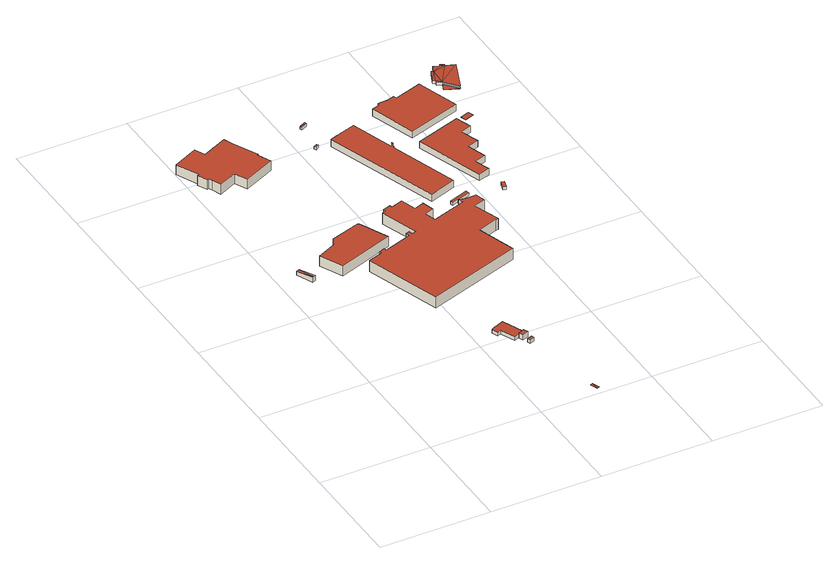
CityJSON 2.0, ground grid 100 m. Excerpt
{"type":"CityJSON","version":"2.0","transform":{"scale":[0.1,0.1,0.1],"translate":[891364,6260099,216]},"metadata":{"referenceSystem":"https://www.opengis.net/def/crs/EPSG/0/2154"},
"CityObjects":{
"building1":{"type":"Building","attributes":{"class":"Building"},"children":["building1-1"]},
"building1-1":{"type":"BuildingPart","parents":["building1"],"geometry":[{"type":"MultiSurface","lod":"2.2","boundaries":[[[0,1,2]],[[3,0,2]],[[4,5,6,7]],[[2,1,6,7]],[[1,8,5,6]],[[8,9,4,5]],[[9,2,7,4]]],"semantics":{"surfaces":[{"type":"RoofSurface","rf_azimuth":190.57,"rf_slope":0.351},{"type":"GroundSurface"},{"type":"WallSurface","on_footprint_edge":true}],"values":[0,0,1,2,2,2,2]}}]},
"building2":{"type":"Building","attributes":{"class":"Building"},"children":["building2-1"]},
"building2-1":{"type":"BuildingPart","parents":["building2"],"geometry":[{"type":"Solid","lod":"2.2","boundaries":[[[[10,11,12,13,14,15,16]],[[17,18,19,20,21,22,23]],[[23,22,15,16]],[[22,21,14,15]],[[21,20,13,14]],[[20,19,12,13]],[[19,18,11,12]],[[18,17,10,11]],[[17,23,16,10]]]],"semantics":{"surfaces":[{"type":"GroundSurface"},{"type":"RoofSurface"},{"type":"WallSurface","on_footprint_edge":true}],"values":[[0,1,2,2,2,2,2,2,2]]}}]},
"building3":{"type":"Building","attributes":{"class":"Building"},"children":["building3-1"]},
"building3-1":{"type":"BuildingPart","parents":["building3"],"geometry":[{"type":"Solid","lod":"2.2","boundaries":[[[[24,25,26]],[[27,24,26]],[[28,29,25,26]],[[24,29,25]],[[24,27,28,29]],[[27,26,28]]]],"semantics":{"surfaces":[{"type":"RoofSurface","rf_azimuth":204.28,"rf_slope":5.43},{"type":"GroundSurface"},{"type":"WallSurface","on_footprint_edge":true}],"values":[[0,0,1,2,2,2]]}}]},
"building4":{"type":"Building","attributes":{"class":"Building"},"children":["building4-1"]},
"building4-1":{"type":"BuildingPart","parents":["building4"],"geometry":[{"type":"Solid","lod":"2.2","boundaries":[[[[30,31,32,33,34,35,36,37,38,39,40,41,42,43,44,45]],[[46,47,48,49,50,51,52,53,54,55,56,57,58,59,60,61]],[[61,60,44,45]],[[60,59,43,44]],[[59,58,42,43]],[[58,57,41,42]],[[57,56,40,41]],[[56,55,39,40]],[[55,54,38,39]],[[54,53,37,38]],[[53,52,36,37]],[[52,51,35,36]],[[51,50,34,35]],[[50,49,33,34]],[[49,48,32,33]],[[48,47,31,32]],[[47,46,30,31]],[[46,61,45,30]]]],"semantics":{"surfaces":[{"type":"GroundSurface"},{"type":"RoofSurface"},{"type":"WallSurface","on_footprint_edge":true}],"values":[[0,1,2,2,2,2,2,2,2,2,2,2,2,2,2,2,2,2]]}}]},
"building5":{"type":"Building","attributes":{"class":"Building"},"children":["building5-1"]},
"building5-1":{"type":"BuildingPart","parents":["building5"],"geometry":[{"type":"Solid","lod":"2.2","boundaries":[[[[62,63,64,65,66,67,68]],[[69,70,71,72,73,74,75]],[[75,74,67,68]],[[74,73,66,67]],[[73,72,65,66]],[[72,71,64,65]],[[71,70,63,64]],[[70,69,62,63]],[[69,75,68,62]]]],"semantics":{"surfaces":[{"type":"GroundSurface"},{"type":"RoofSurface"},{"type":"WallSurface","on_footprint_edge":true}],"values":[[0,1,2,2,2,2,2,2,2]]}}]},
"building6":{"type":"Building","attributes":{"class":"Building"},"children":["building6-1"]},
"building6-1":{"type":"BuildingPart","parents":["building6"],"geometry":[{"type":"Solid","lod":"2.2","boundaries":[[[[76,77,78,79]],[[80,81,82,83]],[[83,82,78,79]],[[82,81,77,78]],[[81,80,76,77]],[[80,83,79,76]]]],"semantics":{"surfaces":[{"type":"GroundSurface"},{"type":"RoofSurface"},{"type":"WallSurface","on_footprint_edge":true}],"values":[[0,1,2,2,2,2]]}}]},
"building7":{"type":"Building","attributes":{"class":"Building"},"children":["building7-1"]},
"building7-1":{"type":"BuildingPart","parents":["building7"],"geometry":[{"type":"Solid","lod":"2.2","boundaries":[[[[84,85,86,87]],[[88,89,90,91]],[[91,90,86,87]],[[90,89,85,86]],[[89,88,84,85]],[[88,91,87,84]]]],"semantics":{"surfaces":[{"type":"GroundSurface"},{"type":"RoofSurface"},{"type":"WallSurface","on_footprint_edge":true}],"values":[[0,1,2,2,2,2]]}}]},
"building8":{"type":"Building","attributes":{"class":"Building"},"children":["building8-1"]},
"building8-1":{"type":"BuildingPart","parents":["building8"],"geometry":[{"type":"Solid","lod":"2.2","boundaries":[[[[92,93,94,95,96,97,98,99,100,101,102,103,104,105,106,107,108,109,110,111,112,113,114,115,116,117,118,119,120,121,122,123,124,125]],[[126,127,128,129,130,131,132,133,134,135,136,137,138,139,140,141,142,143,144,145,146,147,148,149,150,151,152,153,154,155,156,157,158,159]],[[159,158,124,125]],[[158,157,123,124]],[[157,156,122,123]],[[156,155,121,122]],[[155,154,120,121]],[[154,153,119,120]],[[153,152,118,119]],[[152,151,117,118]],[[151,150,116,117]],[[150,149,115,116]],[[149,148,114,115]],[[148,147,113,114]],[[147,146,112,113]],[[146,145,111,112]],[[145,144,110,111]],[[144,143,109,110]],[[143,142,108,109]],[[142,141,107,108]],[[141,140,106,107]],[[140,139,105,106]],[[139,138,104,105]],[[138,137,103,104]],[[137,136,102,103]],[[136,135,101,102]],[[135,134,100,101]],[[134,133,99,100]],[[133,132,98,99]],[[132,131,97,98]],[[131,130,96,97]],[[130,129,95,96]],[[129,128,94,95]],[[128,127,93,94]],[[127,126,92,93]],[[126,159,125,92]]]],"semantics":{"surfaces":[{"type":"GroundSurface"},{"type":"RoofSurface"},{"type":"WallSurface","on_footprint_edge":true}],"values":[[0,1,2,2,2,2,2,2,2,2,2,2,2,2,2,2,2,2,2,2,2,2,2,2,2,2,2,2,2,2,2,2,2,2,2,2]]}}]},
"building9":{"type":"Building","attributes":{"class":"Building"},"children":["building9-1"]},
"building9-1":{"type":"BuildingPart","parents":["building9"],"geometry":[{"type":"Solid","lod":"2.2","boundaries":[[[[160,161,162]],[[163,162,161]],[[164,165,166,167]],[[163,161,166,167]],[[161,160,165,166]],[[160,162,164,165]],[[162,163,167,164]]]],"semantics":{"surfaces":[{"type":"RoofSurface","rf_azimuth":46.26,"rf_slope":1.31},{"type":"GroundSurface"},{"type":"WallSurface","on_footprint_edge":true}],"values":[[0,0,1,2,2,2,2]]}}]},
"building10":{"type":"Building","attributes":{"class":"Building"},"children":["building10-1"]},
"building10-1":{"type":"BuildingPart","parents":["building10"],"geometry":[{"type":"Solid","lod":"2.2","boundaries":[[[[168,169,170]],[[171,168,170]],[[172,173,174,175]],[[170,169,174,175]],[[169,168,173,174]],[[168,171,172,173]],[[171,170,175,172]]]],"semantics":{"surfaces":[{"type":"RoofSurface","rf_azimuth":206.39,"rf_slope":2.29},{"type":"GroundSurface"},{"type":"WallSurface","on_footprint_edge":true}],"values":[[0,0,1,2,2,2,2]]}}]},
"building11":{"type":"Building","attributes":{"class":"Building"},"children":["building11-1"]},
"building11-1":{"type":"BuildingPart","parents":["building11"],"geometry":[{"type":"Solid","lod":"2.2","boundaries":[[[[176,177,178,179,180,181,182,183,184,185,186,187,188]],[[189,190,191,192,193,194,195,196,197,198,199,200,201]],[[201,200,187,188]],[[200,199,186,187]],[[199,198,185,186]],[[198,197,184,185]],[[197,196,183,184]],[[196,195,182,183]],[[195,194,181,182]],[[194,193,180,181]],[[193,192,179,180]],[[192,191,178,179]],[[191,190,177,178]],[[190,189,176,177]],[[189,201,188,176]]]],"semantics":{"surfaces":[{"type":"GroundSurface"},{"type":"RoofSurface"},{"type":"WallSurface","on_footprint_edge":true}],"values":[[0,1,2,2,2,2,2,2,2,2,2,2,2,2,2]]}}]},
"building12":{"type":"Building","attributes":{"class":"Building"},"children":["building12-1"]},
"building12-1":{"type":"BuildingPart","parents":["building12"],"geometry":[{"type":"Solid","lod":"2.2","boundaries":[[[[202,203,204,205,206,207]],[[208,209,210,211,212,213]],[[213,212,206,207]],[[212,211,205,206]],[[211,210,204,205]],[[210,209,203,204]],[[209,208,202,203]],[[208,213,207,202]]]],"semantics":{"surfaces":[{"type":"GroundSurface"},{"type":"RoofSurface"},{"type":"WallSurface","on_footprint_edge":true}],"values":[[0,1,2,2,2,2,2,2]]}}]},
"building13":{"type":"Building","attributes":{"class":"Building"},"children":["building13-1"]},
"building13-1":{"type":"BuildingPart","parents":["building13"],"geometry":[{"type":"Solid","lod":"2.2","boundaries":[[[[214,215,216,217]],[[218,219,220,221]],[[221,220,216,217]],[[220,219,215,216]],[[219,218,214,215]],[[218,221,217,214]]]],"semantics":{"surfaces":[{"type":"GroundSurface"},{"type":"RoofSurface"},{"type":"WallSurface","on_footprint_edge":true}],"values":[[0,1,2,2,2,2]]}}]},
"building14":{"type":"Building","attributes":{"class":"Building"},"children":["building14-1"]},
"building14-1":{"type":"BuildingPart","parents":["building14"],"geometry":[{"type":"Solid","lod":"2.2","boundaries":[[[[222,223,224,225,226,227,228,229,230,231]],[[232,233,234,235,236,237,238,239,240,241]],[[241,240,230,231]],[[240,239,229,230]],[[239,238,228,229]],[[238,237,227,228]],[[237,236,226,227]],[[236,235,225,226]],[[235,234,224,225]],[[234,233,223,224]],[[233,232,222,223]],[[232,241,231,222]]]],"semantics":{"surfaces":[{"type":"GroundSurface"},{"type":"RoofSurface"},{"type":"WallSurface","on_footprint_edge":true}],"values":[[0,1,2,2,2,2,2,2,2,2,2,2]]}}]},
"building15":{"type":"Building","attributes":{"class":"Building"},"children":["building15-1"]},
"building15-1":{"type":"BuildingPart","parents":["building15"],"geometry":[{"type":"Solid","lod":"2.2","boundaries":[[[[242,243,244,245,246,247,248,249,250]],[[251,252,253,254,255,256,257,258,259]],[[259,258,249,250]],[[258,257,248,249]],[[257,256,247,248]],[[256,255,246,247]],[[255,254,245,246]],[[254,253,244,245]],[[253,252,243,244]],[[252,251,242,243]],[[251,259,250,242]]]],"semantics":{"surfaces":[{"type":"GroundSurface"},{"type":"RoofSurface"},{"type":"WallSurface","on_footprint_edge":true}],"values":[[0,1,2,2,2,2,2,2,2,2,2]]}}]},
"building16":{"type":"Building","attributes":{"class":"Building"},"children":["building16-1"]},
"building16-1":{"type":"BuildingPart","parents":["building16"],"geometry":[{"type":"Solid","lod":"2.2","boundaries":[[[[260,261,262,263,264]],[[265,266,267,268,269]],[[269,268,263,264]],[[268,267,262,263]],[[267,266,261,262]],[[266,265,260,261]],[[265,269,264,260]]]],"semantics":{"surfaces":[{"type":"GroundSurface"},{"type":"RoofSurface"},{"type":"WallSurface","on_footprint_edge":true}],"values":[[0,1,2,2,2,2,2]]}}]},
"building17":{"type":"Building","attributes":{"class":"Building"},"children":["building17-1"]},
"building17-1":{"type":"BuildingPart","parents":["building17"],"geometry":[{"type":"MultiSurface","lod":"2.2","boundaries":[[[270,271,272]],[[273,274,270]],[[273,270,275]],[[272,275,270]],[[276,277,278]],[[275,278,277]],[[272,278,275]],[[279,280,281]],[[282,278,283]],[[272,283,278]],[[283,272,284]],[[284,272,285]],[[286,287,288,289,290,291,292,293,294,295,296,297,298,299]],[[272,271,298,299]],[[271,270,297,298]],[[270,274,296,297]],[[274,273,295,296]],[[273,275,294,295]],[[275,277,293,294]],[[277,281,292,293]],[[281,280,291,292]],[[280,278,290,291]],[[278,282,289,290]],[[282,283,288,289]],[[283,284,287,288]],[[284,285,286,287]],[[285,272,299,286]]],"semantics":{"surfaces":[{"type":"RoofSurface","rf_azimuth":231.88,"rf_slope":0.339},{"type":"RoofSurface","rf_azimuth":196.23,"rf_slope":0.171},{"type":"GroundSurface"},{"type":"WallSurface","on_footprint_edge":true}],"values":[0,0,0,0,0,0,0,1,0,0,0,0,2,3,3,3,3,3,3,3,3,3,3,3,3,3,3]}}]}
},
"vertices":[
[286,2417,44],[220,2569,43],[189,2556,43],[256,2403,43],[256,2403,9],[286,2417,9],[220,2569,9],[189,2556,9],[286,2417,57],[256,2403,56],
[387,2531,43],[485,2325,43],[992,2500,43],[871,2761,43],[859,2772,43],[588,2683,43],[563,2615,43],[387,2531,140],[485,2325,140],[992,2500,140],[871,2761,140],[859,2772,140],[588,2683,140],[563,2615,140],
[1509,77,63],[1484,67,60],[1511,2,60],[1535,11,62],[1535,11,60],[1509,77,60],
[408,3760,9],[692,3892,9],[637,4011,9],[648,4017,9],[537,4249,9],[503,4326,9],[277,4220,9],[232,4316,9],[7,4208,9],[101,4004,9],[87,3996,9],[127,3910,9],[141,3916,9],[157,3882,9],[192,3800,9],[353,3879,9],[408,3760,103],[692,3892,103],[637,4011,103],[648,4017,103],[537,4249,103],[503,4326,103],[277,4220,103],[232,4316,103],[7,4208,103],[101,4004,103],[87,3996,103],[127,3910,103],[141,3916,103],[157,3882,103],[192,3800,103],[353,3879,103],
[1281,943,11],[1376,984,11],[1294,1174,11],[1197,1132,11],[1171,1121,11],[1195,1063,11],[1223,1075,11],[1281,943,46],[1376,984,46],[1294,1174,46],[1197,1132,46],[1171,1121,46],[1195,1063,46],[1223,1075,46],
[1378,981,11],[1325,958,11],[1341,917,11],[1395,939,11],[1378,981,61],[1325,958,61],[1341,917,61],[1395,939,61],
[1404,893,11],[1359,876,11],[1370,849,11],[1414,867,11],[1404,893,45],[1359,876,45],[1370,849,45],[1414,867,45],
[1400,2478,75],[1368,2581,75],[1453,2606,75],[1422,2715,75],[1416,2713,75],[1332,2686,75],[1287,2826,75],[1181,2789,75],[1174,2812,75],[1105,2788,75],[1112,2767,75],[1077,2755,75],[1191,2409,75],[1160,2398,75],[1153,2396,75],[1141,2431,75],[1104,2419,75],[1115,2384,75],[864,2301,75],[856,2324,75],[801,2304,75],[808,2283,75],[678,2240,75],[904,1555,75],[1751,1835,75],[1641,2179,75],[1823,2241,75],[1846,2249,75],[1764,2488,75],[1870,2522,75],[1844,2613,75],[1746,2609,75],[1693,2624,75],[1708,2580,75],[1400,2478,182],[1368,2581,182],[1453,2606,182],[1422,2715,182],[1416,2713,182],[1332,2686,182],[1287,2826,182],[1181,2789,182],[1174,2812,182],[1105,2788,182],[1112,2767,182],[1077,2755,182],[1191,2409,182],[1160,2398,182],[1153,2396,182],[1141,2431,182],[1104,2419,182],[1115,2384,182],[864,2301,182],[856,2324,182],[801,2304,182],[808,2283,182],[678,2240,182],[904,1555,182],[1751,1835,182],[1641,2179,182],[1823,2241,182],[1846,2249,182],[1764,2488,182],[1870,2522,182],[1844,2613,182],[1746,2609,182],[1693,2624,182],[1708,2580,182],
[1072,3876,123],[1083,3859,123],[1103,3894,122],[1114,3878,122],[1103,3894,96],[1072,3876,96],[1083,3859,96],[1114,3878,96],
[1170,4176,122],[1162,4196,122],[1106,4170,120],[1115,4151,120],[1115,4151,96],[1170,4176,96],[1162,4196,96],[1106,4170,96],
[1538,2784,114],[1781,2866,114],[1577,3489,114],[1587,3493,114],[1582,3506,114],[1602,3540,114],[1594,3551,114],[1571,3507,114],[1442,3902,114],[1316,3862,114],[1274,3847,114],[1251,3840,114],[1195,3821,114],[1538,2784,185],[1781,2866,185],[1577,3489,185],[1587,3493,185],[1582,3506,185],[1602,3540,185],[1594,3551,185],[1571,3507,185],[1442,3902,185],[1316,3862,185],[1274,3847,185],[1251,3840,185],[1195,3821,185],
[1835,2712,115],[1825,2741,115],[1653,2682,115],[1660,2659,115],[1710,2675,115],[1712,2669,115],[1835,2712,143],[1825,2741,143],[1653,2682,143],[1660,2659,143],[1710,2675,143],[1712,2669,143],
[2123,2711,119],[2105,2645,119],[2132,2636,119],[2152,2702,119],[2123,2711,150],[2105,2645,150],[2132,2636,150],[2152,2702,150],
[2250,3448,123],[2204,3592,123],[1796,3456,123],[2002,2840,123],[2102,2873,123],[2057,3008,123],[2159,3043,123],[2104,3213,123],[2207,3247,123],[2151,3415,123],[2250,3448,184],[2204,3592,184],[1796,3456,184],[2002,2840,184],[2102,2873,184],[2057,3008,184],[2159,3043,184],[2104,3213,184],[2207,3247,184],[2151,3415,184],
[1809,3594,126],[2285,3751,126],[2163,4133,126],[1914,4054,126],[1904,4081,126],[1836,4060,126],[1750,4058,126],[1746,4032,126],[1674,4010,126],[1809,3594,193],[2285,3751,193],[2163,4133,193],[1914,4054,193],[1904,4081,193],[1836,4060,193],[1750,4058,193],[1746,4032,193],[1674,4010,193],
[2351,3685,123],[2284,3662,123],[2300,3612,123],[2386,3641,123],[2365,3691,123],[2351,3685,125],[2284,3662,125],[2300,3612,125],[2386,3641,125],[2365,3691,125],
[2445,4311,158],[2393,4331,158],[2368,4267,158],[2489,4311,158],[2452,4327,158],[2484,4296,158],[2462,3997,157],[2568,4264,158],[2361,4114,157],[2361,4114,130],[2335,4045,130],[2462,3997,130],[2316,4131,157],[2325,4157,157],[2304,4167,157],[2347,4276,158],[2347,4276,127],[2304,4167,127],[2325,4157,127],[2316,4131,127],[2361,4114,127],[2335,4045,127],[2462,3997,127],[2568,4264,127],[2484,4296,127],[2489,4311,127],[2452,4327,127],[2445,4311,127],[2393,4331,127],[2368,4267,127]
]}
